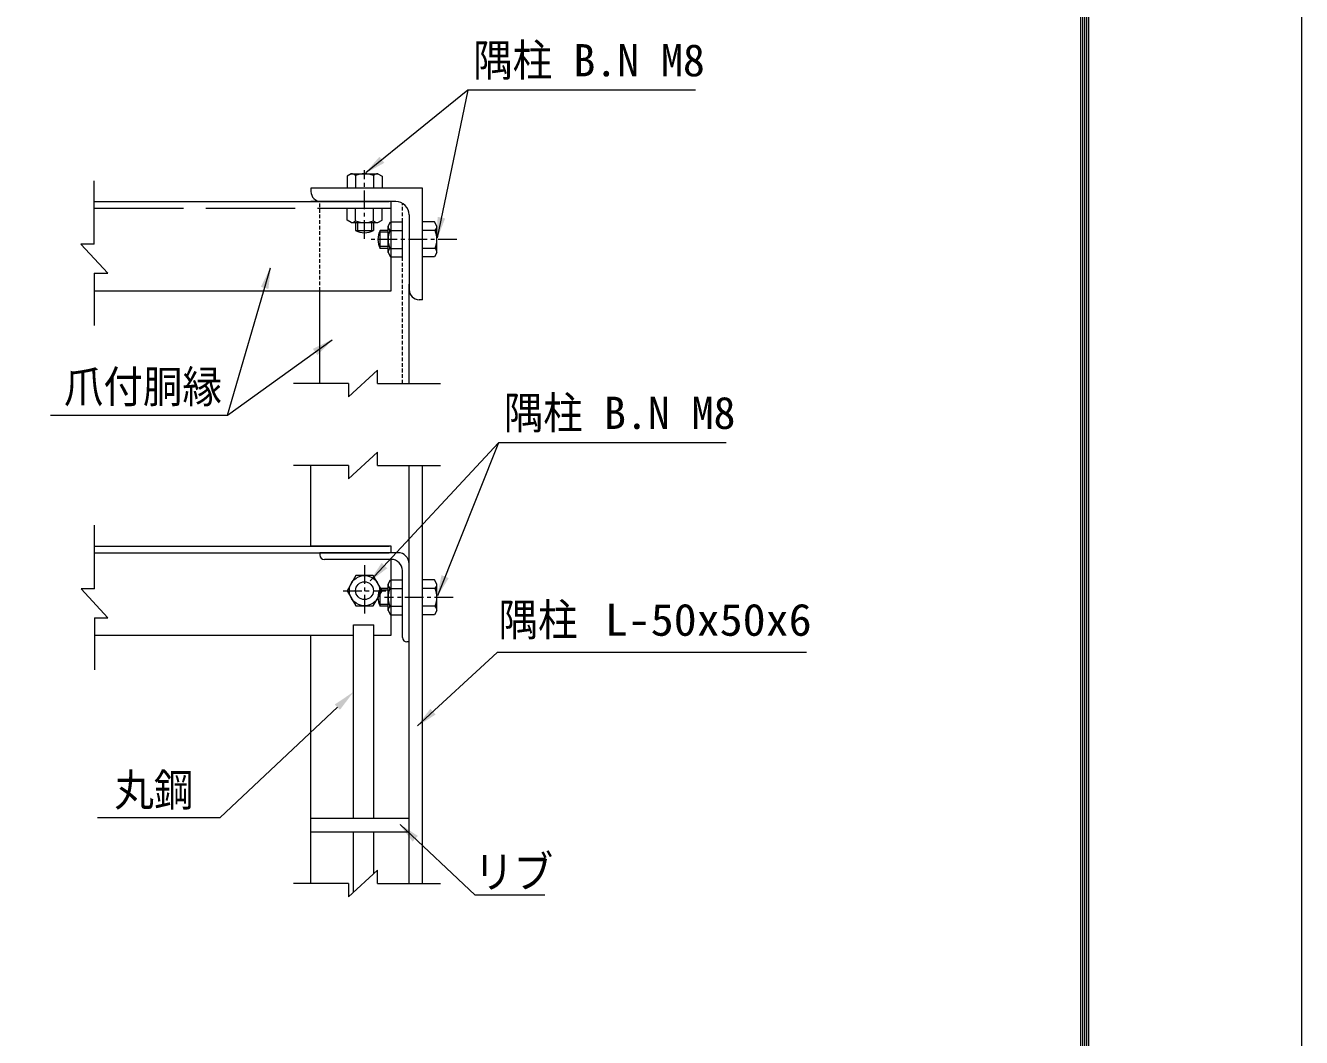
# Model space of a CAD drawing. Units: millimetres, scale not verified. Extents: x -4455 to 4455, y -3150 to 3150.
# Drawn here: x 2740 to 4455, y -1053 to 308 of the extents above; entities that cross this region are included whole.
import ezdxf
from ezdxf.enums import TextEntityAlignment as Align

# ---------------------------------------------------------------- set-up
doc = ezdxf.new("R2010")
doc.units = ezdxf.units.MM
doc.header["$LTSCALE"] = 20
for name, pattern in [('DASHED', [7.5, 6, -1.5]), ('USER1', [2, 1.25, -0.25, 0.25, -0.25]), ('USER2', [0.375, 0.25, -0.125])]:
    doc.linetypes.add(name, pattern=pattern)
for name, color, linetype, lineweight in [('0-4_7詳細', 7, 'Continuous', 18), ('0-6_0', 1, 'Continuous', 18), ('0-E_D-TTL', 7, 'Continuous', 18)]:
    doc.layers.add(name, color=color, linetype=linetype, lineweight=lineweight)
doc.styles.add('ＭＳ ゴシック', font='')
doc.styles.get('ＭＳ ゴシック').set_extended_font_data('MS Gothic')

# ---------------------------------------------------------------- blocks, each defined once
blk = doc.blocks.new('50X6')
at = {"layer": '0-6_0', "color": 7}
for p, q in [((0, 1000), (30, 1000)), ((0, 1000), (0, 0)), ((120, 240), (120, 910)), ((240, 120), (910, 120)), ((0, 0), (1000, 0)), ((1000, 0), (1000, 30))]:
    blk.add_line(p, q, dxfattribs=at)
for centre, radius, start, end in [((30, 910), 90, 0, 90), ((240, 240), 120, 180, 270.0001), ((910, 30), 90, 0, 90.0001)]:
    blk.add_arc(centre, radius, start, end, dxfattribs=at)

msp = doc.modelspace()

# ---------------------------------------------------------------- linework, layer by layer
at = {"layer": '0-4_7詳細'}
for p, q in [((3334.3, 220.87), (3292.95, 22.19)), ((3177.58, 108.43), (3171.82, 105.11)), ((3171.82, 105.11), (3171.82, 89.23)), ((3177.58, 108.43), (3213.1, 108.43)), ((3183.34, 106.37), (3183.34, 89.23)), ((3207.34, 106.37), (3207.34, 89.23)), ((3213.1, 108.43), (3218.86, 105.11)), ((3218.86, 105.11), (3218.86, 89.23)), ((2832.18, 71.23), (3228.34, 71.23)), ((3231.34, 71.23), (3123.34, 71.23)), ((3231.34, -48.77), (3231.34, 71.23)), ((3171.82, 62.23), (3218.86, 62.23)), ((3171.82, 46.36), (3171.82, 62.23)), ((3183.34, 45.09), (3183.34, 62.23)), ((3207.34, 45.09), (3207.34, 62.23)), ((3177.58, 43.03), (3171.82, 46.36)), ((3177.58, 43.03), (3213.1, 43.03)), ((3183.34, 43.03), (3183.34, 32.37)), ((3207.34, 43.03), (3207.34, 32.37)), ((3227.14, 2.47), (3227.14, 37.99)), ((3246.34, -3.29), (3246.34, 43.75)), ((3289.22, 43.75), (3273.34, 43.75)), ((3273.34, -3.29), (3273.34, 43.75)), ((3292.54, 37.99), (3289.22, 43.75)), ((3292.54, 2.47), (3292.54, 37.99)), ((3183.34, 32.37), (3207.34, 32.37)), ((3216.48, 8.23), (3216.48, 32.23)), ((3227.14, 32.23), (3216.48, 32.23)), ((3229.2, 32.23), (3246.34, 32.23)), ((3290.49, 32.23), (3273.34, 32.23)), ((3227.14, 8.23), (3216.48, 8.23)), ((3227.14, 2.47), (3230.47, -3.29)), ((3229.2, 8.23), (3246.34, 8.23)), ((3290.49, 8.23), (3273.34, 8.23)), ((3292.54, 2.47), (3289.22, -3.29)), ((3230.47, -3.29), (3246.34, -3.29)), ((3289.22, -3.29), (3273.34, -3.29)), ((2832.18, -48.77), (3231.34, -48.77)), ((3135.34, -173.5), (3135.34, -48.77)), ((3255.34, -173.5), (3255.34, -39.77)), ((3011.14, -216.01), (3151.66, -114.75)), ((3375.45, -253.2), (3293.29, -459.12)), ((3123.34, -391.98), (3123.34, -283.74)), ((3255.34, -845.83), (3255.34, -283.74)), ((3273.34, -845.83), (3273.34, -283.74)), ((2832.34, -391.98), (3228.34, -391.98)), ((3231.34, -391.98), (3123.34, -391.98)), ((3145.84, -391.98), (3146.04, -391.98)), ((3231.34, -400.98), (3231.34, -391.98)), ((2832.34, -400.98), (3228.34, -400.98)), ((3240.34, -400.98), (3135.34, -400.98)), ((3135.34, -400.98), (3135.34, -403.98)), ((3231.34, -409.98), (3141.34, -409.98)), ((3231.34, -511.98), (3231.34, -409.98)), ((3246.34, -514.98), (3246.34, -424.98)), ((3255.34, -520.98), (3255.34, -415.98)), ((3227.14, -478.74), (3227.14, -443.22)), ((3246.34, -484.5), (3246.34, -437.46)), ((3289.22, -437.46), (3273.34, -437.46)), ((3273.34, -484.5), (3273.34, -437.46)), ((3292.54, -443.22), (3289.22, -437.46)), ((3292.54, -478.74), (3292.54, -443.22)), ((3216.48, -472.98), (3216.48, -448.98)), ((3227.14, -448.98), (3216.48, -448.98)), ((3229.2, -448.98), (3246.34, -448.98)), ((3290.49, -448.98), (3273.34, -448.98)), ((3227.14, -472.98), (3216.48, -472.98)), ((3227.14, -478.74), (3230.47, -484.5)), ((3229.2, -472.98), (3246.34, -472.98)), ((3290.49, -472.98), (3273.34, -472.98)), ((3292.54, -478.74), (3289.22, -484.5)), ((3230.47, -484.5), (3246.34, -484.5)), ((3289.22, -484.5), (3273.34, -484.5)), ((2832.34, -511.98), (3180.66, -511.98)), ((3123.34, -845.83), (3123.34, -511.98)), ((3180.66, -758.46), (3180.66, -498.04)), ((3180.66, -498.04), (3207.66, -498.04)), ((3207.66, -758.46), (3207.66, -498.04)), ((3207.66, -511.98), (3231.34, -511.98)), ((3255.34, -520.98), (3252.34, -520.98)), ((3255.34, -758.46), (3123.34, -758.46)), ((3255.34, -776.46), (3123.34, -776.46)), ((3180.66, -857.67), (3180.66, -776.46)), ((3207.66, -832.6), (3207.66, -776.46))]:
    msp.add_line(p, q, dxfattribs=at)
at = {"layer": '0-4_7詳細', "color": 1, "linetype": 'USER1'}
for p, q in [((3195.34, 21.13), (3195.34, 113.5)), ((3319.35, 20.23), (3202.9, 20.23)), ((3195.34, -417.79), (3195.34, -487.18)), ((3166.78, -451.98), (3223.9, -451.98)), ((3314.44, -460.98), (3222.08, -460.98))]:
    msp.add_line(p, q, dxfattribs=at)
at = {"layer": '0-4_7詳細', "color": 4}
for p, q in [((2832.18, 13.67), (2832.18, 99.25)), ((2814.18, 13.67), (2850.18, -25.1)), ((2832.18, 13.67), (2814.18, 13.67)), ((2832.18, -25.1), (2832.18, -95.3)), ((2832.18, -25.1), (2850.18, -25.1)), ((3174.02, -191.5), (3212.8, -155.5)), ((3212.8, -173.5), (3212.8, -155.5)), ((3174.02, -173.5), (3099.8, -173.5)), ((3174.02, -173.5), (3174.02, -191.5)), ((3212.8, -173.5), (3297.48, -173.5)), ((3174.02, -301.74), (3212.8, -265.74)), ((3212.8, -283.74), (3212.8, -265.74)), ((3174.02, -283.74), (3099.8, -283.74)), ((3174.02, -283.74), (3174.02, -301.74)), ((3212.8, -283.74), (3297.48, -283.74)), ((2832.34, -449.54), (2832.34, -363.96)), ((2814.34, -449.54), (2850.34, -488.31)), ((2832.34, -449.54), (2814.34, -449.54)), ((2832.34, -488.31), (2832.34, -558.51)), ((2832.34, -488.31), (2850.34, -488.31)), ((3174.02, -863.83), (3212.8, -827.83)), ((3212.8, -845.83), (3212.8, -827.83)), ((3174.02, -845.83), (3099.8, -845.83)), ((3174.02, -845.83), (3174.02, -863.83)), ((3212.8, -845.83), (3297.48, -845.83))]:
    msp.add_line(p, q, dxfattribs=at)
at = {"layer": '0-4_7詳細', "color": 1, "linetype": 'USER2'}
for p, q in [((3135.34, -48.77), (3135.34, 71.31)), ((3246.34, -173.5), (3246.34, 68.82))]:
    msp.add_line(p, q, dxfattribs=at)
at = {"layer": '0-4_7詳細', "color": 3, "linetype": 'DASHED'}
msp.add_line((2832.18, 62.23), (3231.34, 62.23), dxfattribs=at)
at = {"layer": '0-4_7詳細', "color": 1}
for p, q in [((3185.74, 43.03), (3185.74, 31.16)), ((3204.94, 43.03), (3204.94, 31.16)), ((3227.14, 29.83), (3215.27, 29.83)), ((3227.14, 10.63), (3215.27, 10.63)), ((3227.14, -451.38), (3215.27, -451.38)), ((3227.14, -470.58), (3215.27, -470.58)), ((3158.8, -608.58), (3001.1, -756.77)), ((2836.36, -756.77), (3001.1, -756.77))]:
    msp.add_line(p, q, dxfattribs=at)
at = {"layer": '0-4_7詳細'}
for points in [[(3640.11, 220.87), (3334.3, 220.87), (3196.9, 109.69)], [(3213.1, 43.03), (3218.86, 46.36), (3218.86, 62.23)], [(3227.14, 37.99), (3230.47, 43.75), (3246.34, 43.75)], [(2773.14, -216.01), (3011.14, -216.01), (3068.95, -18.14)], [(3681.26, -253.2), (3375.45, -253.2), (3203.03, -438.76)], [(3227.14, -443.22), (3230.47, -437.46), (3246.34, -437.46)], [(3789.5, -535.15), (3373.67, -535.15), (3266.75, -633.58)], [(3437.81, -861.46), (3343.89, -861.46), (3243.06, -766.31)]]:
    msp.add_lwpolyline(points, dxfattribs=at)
at = {"layer": '0-4_7詳細', "color": 3}
msp.add_lwpolyline([(3218.86, -451.98), (3207.1, -431.61), (3183.58, -431.61), (3171.82, -451.98), (3183.58, -472.35), (3207.1, -472.35)], close=True, dxfattribs=at)
for radius in [20.4, 12]:
    msp.add_circle((3195.34, -451.98), radius, dxfattribs=at)
at = {"layer": '0-4_7詳細'}
for centre, radius, start, end in [((3177.58, 99.34), 9.09, 50.6618, 90), ((3195.34, 72.43), 36, 70.52878, 109.47122), ((3213.1, 99.34), 9.09, 90, 129.3382), ((3177.58, 52.12), 9.09, 270, 309.3382), ((3195.34, 79.03), 36, 250.52878, 289.47122), ((3213.1, 52.12), 9.09, 230.6618, 270), ((3236.23, 37.99), 9.09, 180, 219.3382), ((3283.46, 37.99), 9.09, 320.6618, 0), ((3195.34, 53.16), 24, 240, 300), ((3237.27, 20.23), 24, 150, 210), ((3263.14, 20.23), 36, 160.52878, 199.47122), ((3256.54, 20.23), 36, 340.52878, 19.47122), ((3236.23, 2.47), 9.09, 140.6618, 180), ((3283.46, 2.47), 9.09, 0, 39.3382), ((3141.34, -403.98), 6, 180, 270), ((3231.34, -424.98), 15, 0, 90), ((3240.34, -415.98), 15, 0, 90), ((3236.23, -443.22), 9.09, 180, 219.3382), ((3283.46, -443.22), 9.09, 320.6618, 0), ((3237.27, -460.98), 24, 150, 210), ((3263.14, -460.98), 36, 160.52878, 199.47122), ((3256.54, -460.98), 36, 340.52878, 19.47122), ((3236.23, -478.74), 9.09, 140.6618, 180), ((3283.46, -478.74), 9.09, 0, 39.3382), ((3252.34, -514.98), 6, 180, 270)]:
    msp.add_arc(centre, radius, start, end, dxfattribs=at)
for points in [[(3195.34, 108.43), (3215.39, 131.35), (3221.94, 123.25)], [(3292.54, 20.23), (3293.56, 50.66), (3303.76, 48.54)], [(3069.51, -16.22), (3066.1, -46.48), (3056.1, -43.56)], [(3153.29, -113.59), (3131.99, -135.35), (3125.9, -126.9)], [(3201.67, -440.22), (3218.28, -414.7), (3225.91, -421.79)], [(3292.54, -460.98), (3298.82, -431.18), (3308.5, -435.05)], [(3265.28, -634.94), (3283.82, -610.79), (3290.88, -618.45)], [(3241.6, -764.94), (3267, -781.74), (3259.85, -789.32)]]:
    msp.add_solid(points, dxfattribs=at)
at = {"layer": '0-4_7詳細', "color": 1}
msp.add_solid([(3155.37, -604.94), (3180.66, -588.04), (3162.22, -612.23)], dxfattribs=at)
at = {"layer": '0-E_D-TTL', "color": 2}
msp.add_lwpolyline([(-4455.04, 3150.21), (4454.66, 3150.21), (4454.66, -3150.21), (-4455.04, -3150.21)], close=True, dxfattribs=at)
at = {"layer": '0-E_D-TTL'}
for points in [[(-4168.65, 2916.87), (4168.28, 2916.87), (4168.28, -2916.87), (-4168.65, -2916.87)], [(-4166, 2914.21), (4165.63, 2914.21), (4165.63, -2914.21), (-4166, -2914.21)], [(-4163.35, 2911.56), (4162.97, 2911.56), (4162.97, -2911.56), (-4163.35, -2911.56)], [(-4160.7, 2908.91), (4160.32, 2908.91), (4160.32, -2908.91), (-4160.7, -2908.91)], [(-4158.05, 2906.26), (4157.67, 2906.26), (4157.67, -2906.26), (-4158.05, -2906.26)]]:
    msp.add_lwpolyline(points, close=True, dxfattribs=at)

# ---------------------------------------------------------------- block references
at = {"layer": '0-4_7詳細', "xscale": 0.15, "yscale": 0.15, "rotation": 180}
msp.add_blockref('50X6', (3273.34, 89.23), dxfattribs=at)

# ---------------------------------------------------------------- texts
at = {"layer": '0-4_7詳細', "color": 3, "style": 'ＭＳ ゴシック'}
for s, width, p in [('隅柱', 0.9, (3341.33, 226.6)), ('爪付胴縁', 0.9, (2791.28, -212.29)), ('隅柱', 0.9, (3382.48, -247.48)), ('隅柱', 0.9, (3375.4, -525.63)), ('L-50x50x6', 1.05, (3518.21, -525.63)), ('丸鋼', 0.9, (2859.19, -754.6)), ('リブ', 0.9, (3342.68, -864.55))]:
    msp.add_text(s, height=43.26, dxfattribs=dict(at, width=width)).set_placement(p, align=Align.BOTTOM_LEFT)
for p in [(3476.14, 226.6), (3517.29, -247.48)]:
    msp.add_text('B.N M8', height=43.26, dxfattribs=at).set_placement(p, align=Align.BOTTOM_LEFT)

doc.saveas('drawing.dxf')
